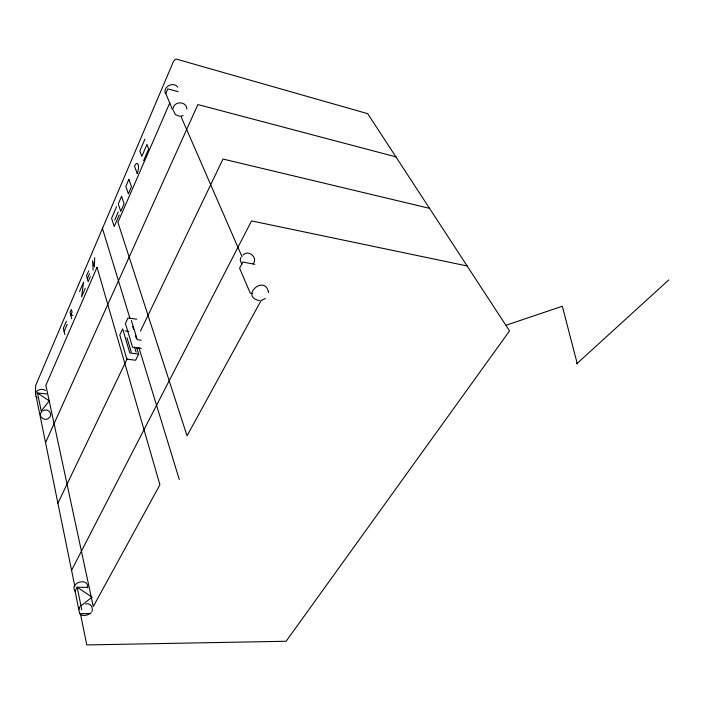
<?xml version="1.0" encoding="UTF-8"?>
<svg xmlns="http://www.w3.org/2000/svg" width="704" height="704" viewBox="0 0 704 704"><rect width="100%" height="100%" fill="white"/><g stroke="black" fill="none" stroke-linecap="round" stroke-linejoin="round"><path stroke-width="1.06" d="M94.67 257.655L94.442 267.098L92.629 260.753L93.122 270.151M35.614 394.108C35.79 389.655 42.284 388.027 45.487 390.465M173.096 108.522C174.134 100.892 186.428 100.91 186.85 108.988M240.812 257.497L240.24 260.286L241.868 264.405M91.942 611.706C93.491 607.622 90.394 602.457 85.65 604.006M66.378 321.138L63.342 328.24L64.891 334.655M79.543 291.562L83.538 282.242L81.558 296.938L85.228 288.438M144.918 139.172L139.85 150.982L141.838 156.306L146.951 144.461L148.685 148.984L143.537 160.846M88.713 270.802L86.539 275.862L88.15 281.67L90.332 276.602M116.556 206.703L111.575 218.293L114.215 226.574L119.249 214.94M165.669 93.738L167.754 88.889L178.138 91.67M64.117 331.434L67.17 324.333M87.34 278.758L89.522 273.698M114.717 220.141L118.263 211.922M169.814 102.854L117.92 222.341L187.035 435.838L261.105 300.52M45.786 442.077L197.894 104.562L396.132 156.922M57.895 503.237L127.169 358.838M140.457 331.144L223.018 159.051L429.678 208.375M138.635 354.086L135.643 360.237L126.843 359.128L119.794 335.007L122.672 328.865L129.809 352.942L138.635 354.086L136.734 347.82M71.57 570.302L251.539 220.915L467.227 265.989M253.123 263.903C258.289 257.858 248.767 249.225 242.994 255.006M79.834 606.681L78.795 609.602M41.985 411.453C36.995 415.765 44.66 422.312 49.078 417.85C53.601 414.242 47.67 407.458 43.041 410.828M668.8 279.902L577.174 363.378L562.329 306.24L506.273 325.16M91.168 612.691C88.255 615.234 82.324 617.126 79.596 613.527M80.96 605.757L92.145 597.142L77.158 587.242L75.082 591.184L79.64 613.624L90.314 613.598M265.346 298.522L261.606 300.282M181.438 116.072L183.058 115.482M87.701 587.347L77.158 587.242L81.77 609.682M259.609 300.599C239.378 296.815 264.607 273.486 268.646 292.503M37.506 392.999L49.201 400.866L41.228 411.11L37.506 392.999L46.71 393.958M179.749 116.283L175.402 114.638L173.14 110.018M72.926 315.33L70.778 315.075L72.072 312.057L71.394 309.408L70.11 312.418L71.72 318.806M141.398 348.401L132.554 347.23L125.426 323.497L128.014 317.944L136.726 319.229M141.275 340.252L137.289 339.706L131.384 320.452M125.074 330.88L128.894 331.417M252.314 293.568L250.281 293.216L239.571 268.198L242.783 262.055L254.804 264.29M177.778 87.155C173.738 81.444 163.196 86.249 165.167 93.06M37.066 398.042L36.071 396.334M75.337 591.492C68.446 582.798 88.977 576.708 87.613 587.787M180.787 116.019L242.088 256.837M172.374 109.366L165.766 93.465M132.695 326.55L133.628 329.586M135.485 335.667L136.418 338.712M102.335 228.061L129.897 318.146M138.873 347.477L179.265 479.468M134.508 346.958L136.057 352.097M126.958 337.674L131.243 352.079M74.826 586.291L35.455 393.105L35.658 385.537L173.51 61.371L175.278 59.347L176.493 59.145L367.708 113.687L509.546 330.915L286.097 641.265L86.777 644.926L80.476 614.011M576.814 363.37C577.227 365.578 577.922 361.187 576.814 363.37M121.581 196.319L118.307 203.94L120.771 211.42L124.089 203.773L121.581 196.319M128.876 179.344L125.831 186.419L128.392 193.838L131.463 186.745L128.876 179.344M97.038 267.291L45.866 385.343L93.28 606.54L159.914 484.757L97.038 267.291M137.192 173.527L134.534 166.179A6.521 2.35 -78.8 0 1 138.134 164.578A6.521 2.35 -78.8 0 1 137.192 173.527"/></g></svg>
